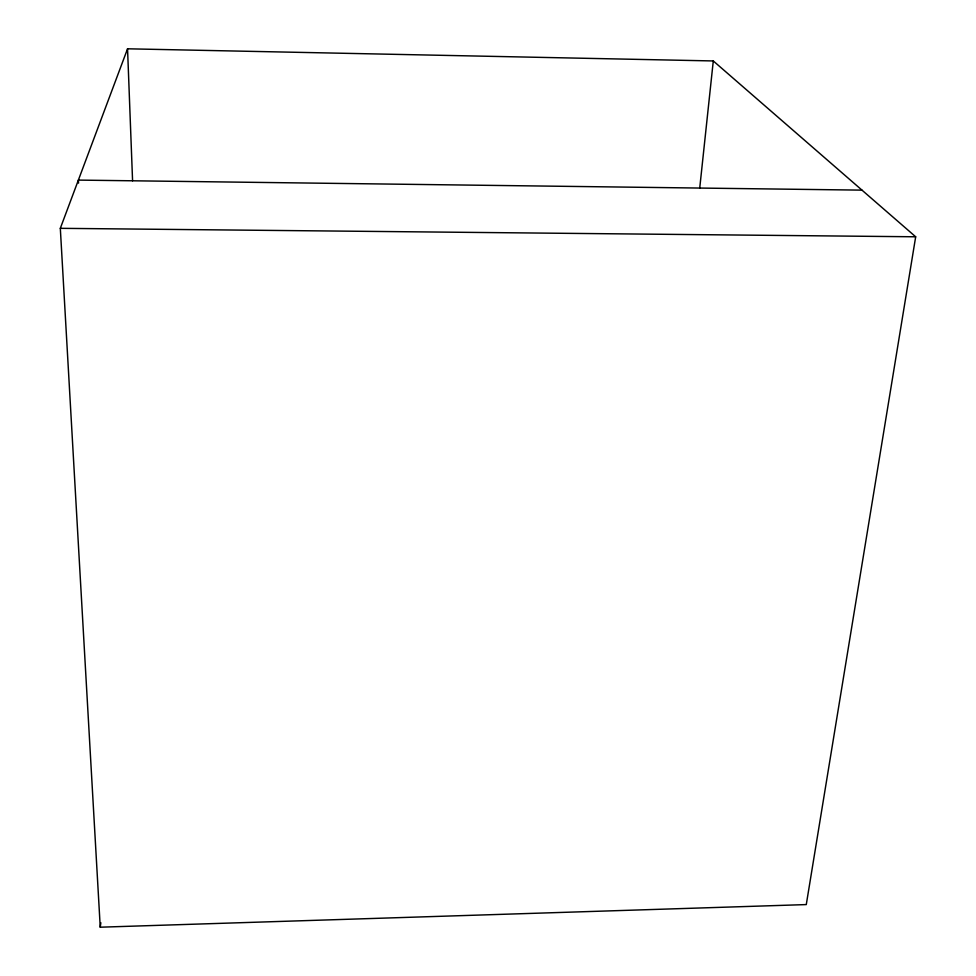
<?xml version="1.0" encoding="UTF-8"?>
<svg xmlns="http://www.w3.org/2000/svg" width="976" height="976" viewBox="0 0 976 976"><rect width="100%" height="100%" fill="white"/><g stroke="black" fill="none" stroke-linecap="round" stroke-linejoin="round"><path stroke-width="1.46" d="M699.719 188.173L713.285 60.951L127.551 48.8L60.317 228.323L100.247 927.2L806.274 904.581L915.683 236.79L713.285 60.951M100.247 927.2L100.845 922.735M60.317 228.323L915.683 236.79M861.979 190.137L78.385 180.096L78.544 183.134M127.551 48.8L132.577 180.804"/></g></svg>
